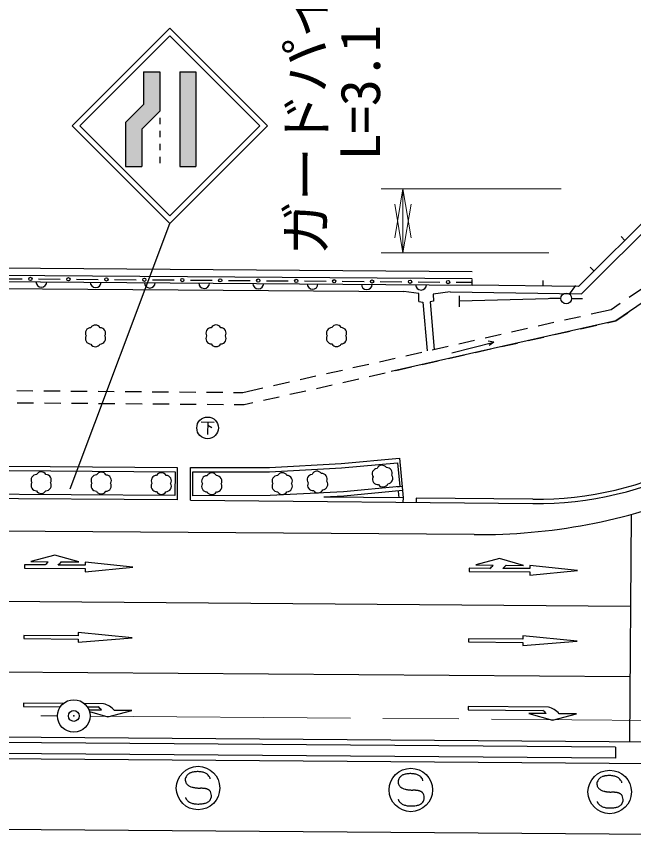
# Model space of a CAD drawing. Units: millimetres, scale not verified. Extents: x 40000 to 680000, y 20000 to 380000.
# Drawn here: x 167529 to 195981, y 277865 to 315583 of the extents above; entities that cross this region are included whole.
import ezdxf
from ezdxf.enums import TextEntityAlignment as Align

# ---------------------------------------------------------------- set-up
doc = ezdxf.new("R2010")
doc.units = ezdxf.units.MM
doc.header["$LTSCALE"] = 1000
doc.header["$PDMODE"] = 32
doc.header["$PDSIZE"] = 500
doc.linetypes.add('CHAIN', pattern=[18.5, 12, -1.5, 3.5, -1.5])
for name, color, linetype, lineweight in [('M-BGD', 7, 'Continuous', 25), ('M-BGD-EXST', 7, 'Continuous', 25), ('M-BMK', 2, 'CHAIN', 13), ('M-BMK-SRVR', 3, 'Continuous', 25), ('M-STR-HTXT', 7, 'Continuous', 13), ('M-STR-STRC', 7, 'Continuous', 25), ('M-STR-STRD', 7, 'Continuous', 25)]:
    doc.layers.add(name, color=color, linetype=linetype, lineweight=lineweight)
doc.layers.add('M-OTRS', color=6, linetype='Continuous')
doc.styles.add('ＭＳ ゴシック', font='')
doc.styles.get('ＭＳ ゴシック').set_extended_font_data('MS Gothic')

# ---------------------------------------------------------------- blocks, each defined once
blk = doc.blocks.new('open_arrow')
at = {"color": 0, "linetype": 'Continuous', "lineweight": -2}
blk.add_lwpolyline([(7.5, 1.25), (0, 0), (7.5, -1.25)], dxfattribs=at)

msp = doc.modelspace()

# ---------------------------------------------------------------- hatches: boundary and pattern name
at = {"layer": 'M-STR-STRC'}
for points in [[(173390, 311522), (173390, 313033), (174140, 313033), (174140, 311711), (174140, 311511), (174140, 311211), (173307, 310378), (173307, 308670), (172557, 308670), (172557, 310689)], [(175057, 313033), (175807, 313033), (175807, 308670), (175057, 308670)]]:
    msp.add_hatch(color=256, dxfattribs=at).paths.add_polyline_path(points)

# ---------------------------------------------------------------- linework, layer by layer
at = {"layer": 'M-BGD'}
for p, q in [((195575, 305251), (195399, 305429)), ((116329, 304040), (188541, 303495)), ((116331, 304370), (188543, 303825)), ((194157, 303841), (193981, 304018)), ((116327, 303740), (188539, 303200)), ((166803, 303492), (167803, 303484)), ((168553, 303479), (169553, 303471)), ((170303, 303465), (171303, 303458)), ((172053, 303452), (173053, 303444)), ((173803, 303439), (174803, 303431)), ((175553, 303425), (176553, 303418)), ((177303, 303412), (178303, 303404)), ((179053, 303399), (180053, 303391)), ((180803, 303385), (181803, 303378)), ((182553, 303372), (183553, 303364)), ((184303, 303359), (185303, 303351)), ((186053, 303345), (187053, 303338)), ((187803, 303332), (188529, 303327)), ((188539, 303200), (188542, 303450)), ((191807, 303153), (191810, 303403)), ((152770, 303138), (185393, 302894)), ((195770, 302639), (196389, 303062)), ((187962, 302199), (187948, 302699)), ((192623, 302572), (187955, 302449)), ((186075, 302441), (186269, 302411)), ((186269, 302411), (186457, 300161)), ((186600, 302421), (186782, 300234)), ((194940, 302073), (195357, 302357)), ((192797, 301590), (193529, 301755)), ((194016, 301865), (194940, 302073)), ((195168, 301550), (195710, 301920)), ((191578, 301315), (192309, 301480)), ((194770, 301460), (195168, 301550)), ((190358, 301040), (191090, 301205)), ((192331, 300911), (193063, 301076)), ((193551, 301185), (194282, 301350)), ((187919, 300490), (188651, 300655)), ((189139, 300765), (189870, 300930)), ((191112, 300636), (191843, 300801)), ((186700, 300216), (187432, 300380)), ((187598, 300080), (189537, 300572)), ((188673, 300086), (189405, 300251)), ((189537, 300572), (189270, 300608)), ((189537, 300572), (189319, 300414)), ((189892, 300361), (190624, 300526)), ((185481, 299941), (186212, 300106)), ((187453, 299811), (188185, 299976)), ((183042, 299391), (183773, 299556)), ((184261, 299666), (184993, 299831)), ((186234, 299536), (186966, 299701)), ((181822, 299116), (182554, 299281)), ((183795, 298987), (184527, 299152)), ((185015, 299262), (185746, 299427)), ((179383, 298567), (180115, 298731)), ((180603, 298841), (181335, 299006)), ((182576, 298712), (183307, 298877)), ((177972, 298248), (178896, 298457)), ((181356, 298437), (182088, 298602)), ((167544, 298332), (168294, 298326)), ((168794, 298322), (169544, 298316)), ((170044, 298312), (170794, 298306)), ((171294, 298302), (172044, 298296)), ((172544, 298292), (173294, 298286)), ((173794, 298282), (174544, 298276)), ((175044, 298272), (175794, 298266)), ((176294, 298262), (177044, 298256)), ((177544, 298252), (177972, 298248)), ((178918, 297887), (179649, 298052)), ((180137, 298162), (180869, 298327)), ((167572, 297772), (168322, 297766)), ((168822, 297762), (169572, 297756)), ((170072, 297752), (170822, 297746)), ((171322, 297742), (172072, 297736)), ((172572, 297732), (173322, 297726)), ((173822, 297722), (174572, 297716)), ((175072, 297712), (175822, 297706)), ((176322, 297702), (177072, 297696)), ((177572, 297692), (178032, 297688)), ((178032, 297688), (178430, 297778)), ((185103, 293901), (185302, 293920)), ((175562, 293284), (175561, 293484)), ((185121, 293702), (185151, 293387)), ((185321, 293721), (185352, 293385)), ((175562, 293284), (191334, 293125)), ((185352, 293385), (181706, 293422)), ((185352, 293385), (185350, 293185)), ((185952, 293379), (185950, 293179)), ((191336, 293325), (185952, 293379))]:
    msp.add_line(p, q, dxfattribs=at)
for points in [[(187530, 302878), (193575, 302797), (200882, 310064), (200662, 314263), (200132, 324723)], [(205432, 322641), (204095, 310823), (202858, 306802), (195168, 301550), (184811, 299216)], [(200332, 314246), (200545, 310194), (193441, 303129), (188539, 303200)], [(186075, 302441), (186083, 302807), (185393, 302894)], [(187530, 302878), (186744, 302777), (186752, 302450), (186600, 302421)], [(175561, 293484), (175559, 294784), (179196, 294792), (182507, 294966), (185182, 295214), (185321, 293721), (182616, 293470), (181706, 293422)]]:
    msp.add_lwpolyline(points, dxfattribs=at)
for points in [[(175661, 293484), (175659, 294584), (179202, 294592), (182522, 294767), (185101, 295006), (185202, 293911), (182601, 293669), (179232, 293492)], [(165176, 294863), (174947, 294794), (174936, 293294), (165165, 293364)], [(165274, 294663), (174846, 294594), (174838, 293495), (165266, 293563)]]:
    msp.add_lwpolyline(points, close=True, dxfattribs=at)
for centre in [(168178, 303481), (169928, 303468), (171678, 303455), (173428, 303441), (175178, 303428), (176928, 303415), (178678, 303402), (180428, 303388), (182178, 303375), (183928, 303362), (185678, 303348), (187428, 303335)]:
    msp.add_circle(centre, 75, dxfattribs=at)
for centre, radius, start, end in [((168682, 303349), 250, 179.5721, 359.5721), ((171182, 303330), 250, 179.5721, 359.5721), ((173682, 303311), 250, 179.5721, 359.5721), ((176182, 303293), 250, 179.5721, 359.5721), ((178682, 303274), 250, 179.5721, 359.5721), ((181182, 303255), 250, 179.5721, 359.5721), ((183682, 303237), 250, 179.5721, 359.5721), ((186182, 303218), 250, 179.5721, 359.5721), ((191495, 309124), 15800, 269.4235, 324.5996), ((191495, 309124), 16000, 269.4235, 324.5996)]:
    msp.add_arc(centre, radius, start, end, dxfattribs=at)
at = {"layer": 'M-BGD-EXST'}
for p, q in [((193023, 302779), (193323, 303179)), ((192623, 302580), (192123, 302584)), ((193123, 302579), (193623, 302580)), ((176052, 296897), (176652, 296883)), ((176352, 296890), (176338, 296315)), ((176348, 296740), (176546, 296635))]:
    msp.add_line(p, q, dxfattribs=at)
for points in [[(175636, 280050), (175661, 280046), (175686, 280041), (175712, 280036), (175737, 280032), (175763, 280028), (175788, 280024), (175813, 280021), (175839, 280018), (175864, 280016), (175890, 280014), (175911, 280014), (175932, 280013), (175953, 280013), (175974, 280014), (175996, 280014), (176017, 280014), (176038, 280015), (176059, 280015), (176080, 280015), (176101, 280014), (176113, 280014), (176125, 280014), (176136, 280013), (176148, 280012), (176160, 280011), (176171, 280010), (176183, 280009), (176195, 280008), (176206, 280006), (176218, 280004), (176225, 280003), (176232, 280002), (176239, 280000), (176246, 279999), (176253, 279997), (176259, 279996), (176266, 279994), (176273, 279992), (176280, 279990), (176287, 279988), (176293, 279986), (176299, 279984), (176305, 279982), (176311, 279980), (176316, 279978), (176322, 279975), (176328, 279973), (176334, 279970), (176340, 279968), (176346, 279965), (176351, 279962), (176357, 279959), (176363, 279956), (176369, 279953), (176374, 279950), (176380, 279947), (176385, 279943), (176391, 279940), (176396, 279936), (176401, 279932), (176408, 279926), (176414, 279920), (176421, 279913), (176427, 279907), (176433, 279900)], [(185444, 279959), (185469, 279954), (185495, 279949), (185520, 279945), (185545, 279940), (185571, 279936), (185596, 279932), (185622, 279929), (185647, 279926), (185673, 279924), (185698, 279923), (185719, 279922), (185740, 279922), (185762, 279922), (185783, 279922), (185804, 279922), (185825, 279923), (185846, 279923), (185867, 279923), (185888, 279923), (185910, 279923), (185921, 279922), (185933, 279922), (185945, 279921), (185956, 279921), (185968, 279920), (185980, 279919), (185991, 279917), (186003, 279916), (186015, 279914), (186026, 279913), (186033, 279911), (186040, 279910), (186047, 279909), (186054, 279907), (186061, 279906), (186068, 279904), (186075, 279902), (186081, 279901), (186088, 279899), (186095, 279897), (186101, 279895), (186107, 279893), (186113, 279890), (186119, 279888), (186125, 279886), (186131, 279884), (186136, 279881), (186142, 279879), (186148, 279876), (186154, 279873), (186160, 279870), (186165, 279868), (186171, 279865), (186177, 279861), (186183, 279858), (186188, 279855), (186193, 279851), (186199, 279848), (186204, 279844), (186209, 279840), (186216, 279834), (186223, 279828), (186229, 279822), (186235, 279815), (186242, 279809)], [(175385, 279473), (175380, 279481), (175375, 279489), (175370, 279497), (175365, 279504), (175361, 279512), (175357, 279520), (175353, 279528), (175349, 279536), (175346, 279545), (175344, 279553), (175342, 279561), (175340, 279569), (175339, 279577)], [(194610, 279867), (194636, 279862), (194661, 279858), (194687, 279853), (194712, 279849), (194737, 279845), (194763, 279841), (194788, 279838), (194814, 279835), (194839, 279833), (194865, 279831), (194886, 279830), (194907, 279830), (194928, 279830), (194949, 279830), (194970, 279831), (194991, 279831), (195013, 279831), (195034, 279831), (195055, 279831), (195076, 279831), (195088, 279831), (195100, 279830), (195111, 279830), (195123, 279829), (195135, 279828), (195146, 279827), (195158, 279826), (195170, 279824), (195181, 279823), (195193, 279821), (195200, 279820), (195207, 279818), (195214, 279817), (195221, 279816), (195227, 279814), (195234, 279812), (195241, 279811), (195248, 279809), (195255, 279807), (195261, 279805), (195267, 279803), (195273, 279801), (195279, 279799), (195285, 279797), (195291, 279794), (195297, 279792), (195303, 279789), (195309, 279787), (195315, 279784), (195320, 279782), (195326, 279779), (195332, 279776), (195338, 279773), (195343, 279770), (195349, 279767), (195355, 279763), (195360, 279760), (195365, 279756), (195371, 279752), (195376, 279748), (195382, 279743), (195389, 279736), (195396, 279730), (195402, 279723), (195408, 279717)], [(185193, 279382), (185188, 279389), (185183, 279397), (185178, 279405), (185174, 279413), (185169, 279420), (185165, 279428), (185161, 279437), (185158, 279445), (185154, 279453), (185152, 279462), (185150, 279469), (185148, 279477), (185147, 279485)], [(194360, 279290), (194355, 279298), (194350, 279305), (194345, 279313), (194340, 279321), (194336, 279329), (194332, 279337), (194328, 279345), (194324, 279353), (194321, 279361), (194318, 279370), (194316, 279378), (194315, 279385), (194313, 279393)]]:
    msp.add_lwpolyline(points, dxfattribs=at)
for centre, radius in [((192873, 302579), 250), ((176345, 296615), 500), ((175902, 280014), 1000), ((185710, 279923), 1000), ((194877, 279831), 1000)]:
    msp.add_circle(centre, radius, dxfattribs=at)
for centre, radius, start, end in [((170958, 300980), 250, 90.0274, 210.0274), ((171174, 301105), 250, 30.0274, 150.0274), ((171391, 300980), 250, 330.0274, 90.0274), ((176514, 300983), 250, 90.0274, 210.0274), ((176730, 301108), 250, 30.0274, 150.0274), ((176947, 300983), 250, 330.0274, 90.0274), ((182070, 300985), 250, 90.0274, 210.0274), ((182287, 301110), 250, 30.0274, 150.0274), ((182503, 300986), 250, 330.0274, 90.0274), ((170958, 300730), 250, 150.0274, 270.0274), ((171391, 300730), 250, 270.0274, 30.0274), ((176514, 300733), 250, 150.0274, 270.0274), ((176947, 300733), 250, 270.0274, 30.0274), ((182070, 300735), 250, 150.0274, 270.0274), ((182503, 300736), 250, 270.0274, 30.0274), ((171174, 300605), 250, 210.0274, 330.0274), ((176731, 300608), 250, 210.0274, 330.0274), ((182287, 300610), 250, 210.0274, 330.0274), ((168674, 294339), 250, 29.5918, 149.5918), ((181385, 294366), 250, 35.2087, 155.2087), ((184175, 294495), 250, 95.2087, 215.2087), ((184379, 294639), 250, 35.2087, 155.2087), ((184606, 294534), 250, 335.2087, 95.2087), ((168457, 294215), 250, 89.5918, 209.5918), ((168890, 294212), 250, 329.5918, 89.5918), ((171224, 294196), 250, 89.5918, 209.5918), ((171442, 294319), 250, 29.5918, 149.5918), ((171657, 294192), 250, 329.5918, 89.5918), ((173992, 294176), 250, 89.5918, 209.5918), ((174210, 294299), 250, 29.5918, 149.5918), ((174425, 294173), 250, 329.5918, 89.5918), ((176318, 294161), 250, 90.1679, 210.1679), ((176534, 294287), 250, 30.1679, 150.1679), ((176751, 294162), 250, 330.1679, 90.1679), ((179567, 294170), 250, 90.1679, 210.1679), ((179783, 294296), 250, 30.1679, 150.1679), ((180000, 294172), 250, 330.1679, 90.1679), ((181181, 294222), 250, 95.2087, 215.2087), ((181612, 294261), 250, 335.2087, 95.2087), ((184197, 294246), 250, 155.2087, 275.2087), ((184629, 294285), 250, 275.2087, 35.2087), ((168455, 293965), 250, 149.5918, 269.5918), ((168888, 293962), 250, 269.5918, 29.5918), ((171223, 293946), 250, 149.5918, 269.5918), ((171656, 293942), 250, 269.5918, 29.5918), ((173990, 293926), 250, 149.5918, 269.5918), ((174423, 293923), 250, 269.5918, 29.5918), ((176319, 293911), 250, 150.1679, 270.1679), ((176752, 293912), 250, 270.1679, 30.1679), ((179568, 293920), 250, 150.1679, 270.1679), ((180001, 293922), 250, 270.1679, 30.1679), ((181204, 293973), 250, 155.2087, 275.2087), ((181635, 294012), 250, 275.2087, 35.2087), ((184424, 294141), 250, 215.2087, 335.2087), ((168670, 293839), 250, 209.5918, 329.5918), ((171438, 293819), 250, 209.5918, 329.5918), ((174206, 293799), 250, 209.5918, 329.5918), ((176535, 293787), 250, 210.1679, 330.1679), ((179784, 293796), 250, 210.1679, 330.1679), ((181431, 293868), 250, 215.2087, 335.2087), ((175776, 280285), 491, 135.1508, 149.9367), ((175677, 280391), 347, 114.638, 136.0855), ((175778, 280168), 591, 100.054, 114.5262), ((175868, 279676), 1092, 90.5454, 100.1869), ((175887, 279512), 1257, 82.477, 91.3279), ((175961, 280054), 709, 69.2741, 82.6429), ((176064, 280325), 419, 50.34, 69.2792), ((176070, 280344), 401, 40.3943, 49.3685), ((185587, 280077), 591, 100.054, 114.5262), ((185676, 279584), 1092, 90.5454, 100.1869), ((185695, 279420), 1257, 82.477, 91.3279), ((185769, 279963), 709, 69.2741, 82.6429), ((185872, 280234), 419, 50.34, 69.2792), ((175611, 280393), 298, 172.3681, 193.7201), ((175602, 280386), 290, 150.0708, 170.8217), ((175611, 280394), 298, 193.7824, 222.17), ((175989, 280253), 521, 31.0741, 42.2143), ((176275, 280425), 188, 15.4849, 31.0741), ((176357, 280453), 101, 353.2451, 12.7461), ((185419, 280302), 298, 172.3681, 193.7201), ((185411, 280295), 290, 150.0708, 170.8217), ((185584, 280193), 491, 135.1508, 149.9367), ((185486, 280300), 347, 114.638, 136.0855), ((185878, 280252), 401, 40.3943, 49.3685), ((185798, 280162), 521, 31.0741, 42.2143), ((186083, 280334), 188, 15.4849, 31.0741), ((186165, 280361), 101, 353.2451, 12.7461), ((194586, 280210), 298, 172.3681, 193.7201), ((194577, 280203), 290, 150.0708, 170.8217), ((194751, 280102), 491, 135.1508, 149.9367), ((194652, 280208), 347, 114.638, 136.0855), ((194753, 279985), 591, 100.054, 114.5262), ((194843, 279493), 1092, 90.5454, 100.1869), ((194862, 279328), 1257, 82.477, 91.3279), ((194936, 279871), 709, 69.2741, 82.6429), ((195038, 280142), 419, 50.34, 69.2792), ((195045, 280161), 401, 40.3943, 49.3685), ((194964, 280070), 521, 31.0741, 42.2143), ((195250, 280242), 188, 15.4849, 31.0741), ((195332, 280270), 101, 353.2451, 12.7461), ((175720, 280493), 445, 222.257, 242.8164), ((175812, 280676), 650, 242.9551, 254.2829), ((176176, 279668), 346, 0.8202, 42.0391), ((185419, 280302), 298, 193.7824, 222.17), ((185528, 280402), 445, 222.257, 242.8164), ((185620, 280585), 650, 242.9551, 254.2829), ((194585, 280210), 298, 193.7824, 222.17), ((194694, 280310), 445, 222.257, 242.8164), ((194786, 280493), 650, 242.9551, 254.2829), ((176181, 279665), 344, 309.5264, 337.1503), ((176174, 279660), 349, 338.2637, 2.0545), ((185984, 279577), 346, 0.8202, 42.0391), ((185982, 279569), 349, 338.2637, 2.0545), ((195151, 279485), 346, 0.8202, 42.0391), ((175739, 279750), 449, 217.9483, 228.2045), ((175747, 279770), 470, 229.1238, 248.2674), ((175842, 280010), 728, 248.3135, 261.1494), ((175917, 280502), 1226, 261.2217, 270.9828), ((175935, 280549), 1272, 270.1516, 279.4163), ((176025, 279999), 715, 279.4937, 291.465), ((176130, 279732), 428, 291.4581, 309.0625), ((185547, 279658), 449, 217.9483, 228.2045), ((185555, 279678), 470, 229.1238, 248.2674), ((185650, 279919), 728, 248.3135, 261.1494), ((185725, 280411), 1226, 261.2217, 270.9828), ((185743, 280457), 1272, 270.1516, 279.4163), ((185833, 279908), 715, 279.4937, 291.465), ((185938, 279641), 428, 291.4581, 309.0625), ((185990, 279573), 344, 309.5264, 337.1503), ((194714, 279566), 449, 217.9483, 228.2045), ((194722, 279587), 470, 229.1238, 248.2674), ((194817, 279827), 728, 248.3135, 261.1494), ((195000, 279816), 715, 279.4937, 291.465), ((195105, 279549), 428, 291.4581, 309.0625), ((195156, 279481), 344, 309.5264, 337.1503), ((195148, 279477), 349, 338.2637, 2.0545), ((194892, 280319), 1226, 261.2217, 270.9828), ((194910, 280365), 1272, 270.1516, 279.4163)]:
    msp.add_arc(centre, radius, start, end, dxfattribs=at)
at = {"layer": 'M-BMK'}
for p, q in [((118161, 283730), (169426, 283339)), ((170926, 283328), (269422, 282576))]:
    msp.add_line(p, q, dxfattribs=at)
at = {"layer": 'M-BMK-SRVR'}
msp.add_circle((170176, 283334), 750, dxfattribs=at)
msp.add_point((170176, 283334), dxfattribs=at)
at = {"layer": 'M-OTRS'}
msp.add_point((170176, 283334), dxfattribs=at)
at = {"layer": 'M-STR-HTXT'}
for p, q in [((192645, 307626), (184345, 307626)), ((185345, 304681), (185345, 307626)), ((192071, 304681), (184345, 304681))]:
    msp.add_line(p, q, dxfattribs=at)
at = {"layer": 'M-STR-STRC'}
for p, q in [((170099, 310534), (174599, 315034)), ((179100, 310533), (174599, 315034)), ((170453, 310534), (174599, 314680)), ((178746, 310533), (174599, 314680)), ((173390, 313033), (173390, 311522)), ((173390, 313033), (174140, 313033)), ((174140, 313033), (174140, 311711)), ((175057, 313033), (175057, 308670)), ((175057, 313033), (175807, 313033)), ((175807, 313033), (175807, 308670)), ((174140, 311711), (174140, 311511)), ((172557, 310689), (173390, 311522)), ((173307, 310378), (174140, 311211)), ((174140, 311511), (174140, 311211)), ((174140, 310911), (174140, 310611)), ((170099, 310534), (174599, 306033)), ((170453, 310534), (174599, 306387)), ((172557, 310689), (172557, 308670)), ((174599, 306387), (178746, 310533)), ((174600, 306033), (179100, 310533)), ((173307, 310378), (173307, 308670)), ((174140, 310311), (174140, 310011)), ((174140, 309711), (174140, 309411)), ((174140, 309111), (174140, 308811)), ((172557, 308670), (173307, 308670)), ((175057, 308670), (175807, 308670)), ((170007, 293799), (174599, 306033)), ((195868, 292624), (195788, 282138)), ((188632, 291693), (145825, 292020)), ((169303, 290743), (168201, 290451)), ((168201, 290451), (169001, 290445)), ((170401, 290434), (169303, 290743)), ((169601, 290440), (170401, 290434)), ((170701, 290432), (170700, 290282)), ((172899, 290190), (170701, 290432)), ((189803, 290586), (188701, 290295)), ((190901, 290278), (189803, 290586)), ((167900, 290303), (167899, 290153)), ((167899, 290153), (170698, 290132)), ((168850, 290296), (167900, 290303)), ((170700, 290282), (169450, 290292)), ((170697, 289982), (172899, 290190)), ((170698, 290132), (170697, 289982)), ((188400, 290147), (188399, 289997)), ((189350, 290140), (188400, 290147)), ((188701, 290295), (189501, 290289)), ((191200, 290126), (189950, 290135)), ((190101, 290284), (190901, 290278)), ((191201, 290276), (191200, 290126)), ((193399, 290034), (191201, 290276)), ((188399, 289997), (191198, 289976)), ((191197, 289826), (193399, 290034)), ((191198, 289976), (191197, 289826)), ((195836, 288388), (165837, 288617)), ((167875, 287051), (167874, 286901)), ((170375, 287032), (167875, 287051)), ((170376, 287182), (170375, 287032)), ((172874, 286938), (170376, 287182)), ((167874, 286901), (170374, 286882)), ((170373, 286732), (172874, 286938)), ((170374, 286882), (170373, 286732)), ((188375, 286895), (188374, 286745)), ((188374, 286745), (190874, 286726)), ((190875, 286876), (188375, 286895)), ((190873, 286576), (193374, 286782)), ((190874, 286726), (190873, 286576)), ((190876, 287026), (190875, 286876)), ((193374, 286782), (190876, 287026)), ((195811, 285138), (165812, 285367)), ((167851, 283926), (167850, 283776)), ((167850, 283776), (169562, 283763)), ((169699, 283912), (167851, 283926)), ((171551, 283898), (170662, 283905)), ((170798, 283754), (171300, 283750)), ((188351, 283770), (188350, 283620)), ((192051, 283742), (188351, 283770)), ((171449, 283599), (170876, 283603)), ((170899, 283535), (171746, 283297)), ((171746, 283297), (172849, 283588)), ((172849, 283588), (172049, 283594)), ((188350, 283620), (191800, 283594)), ((191949, 283442), (191149, 283449)), ((191149, 283449), (192246, 283140)), ((192246, 283140), (193349, 283432)), ((193349, 283432), (192549, 283438)), ((198788, 282115), (165808, 282367)), ((198781, 281115), (145745, 281520)), ((145720, 278270), (198756, 277865))]:
    msp.add_line(p, q, dxfattribs=at)
for centre, radius, start, end in [((188838, 318692), 27000, 269.563, 291.8257), ((168582, 290719), 500, 302.3156, 326.8103), ((168827, 291074), 1000, 308.4744, 320.6515), ((189082, 290562), 500, 302.3156, 326.8103), ((189327, 290918), 1000, 308.4744, 320.6515), ((171026, 283332), 500, 32.3156, 56.8103), ((171301, 282930), 1000, 41.6486, 75.5498), ((191801, 282773), 1000, 41.6486, 75.5498), ((191526, 283175), 500, 32.3156, 56.8103)]:
    msp.add_arc(centre, radius, start, end, dxfattribs=at)
at = {"layer": 'M-STR-STRD'}
for p, q in [((195145, 281393), (145747, 281770)), ((195150, 281893), (165787, 282117)), ((195146, 281894), (195145, 281393))]:
    msp.add_line(p, q, dxfattribs=at)

# ---------------------------------------------------------------- block references
at = {"layer": 'M-STR-HTXT', "xscale": 300, "yscale": 300}
for p, rotation in [((185345, 307626), 270), ((185345, 304681), 90)]:
    msp.add_blockref('open_arrow', p, dxfattribs=dict(at, rotation=rotation))

# ---------------------------------------------------------------- texts
at = {"layer": 'M-STR-HTXT', "style": 'ＭＳ ゴシック'}
for s, p in [('ガードパイプ', (182345, 312064)), ('L=3.1', (184845, 312064))]:
    msp.add_text(s, height=1833, rotation=90, dxfattribs=at).set_placement(p, align=Align.BOTTOM_CENTER)

doc.saveas('drawing.dxf')
